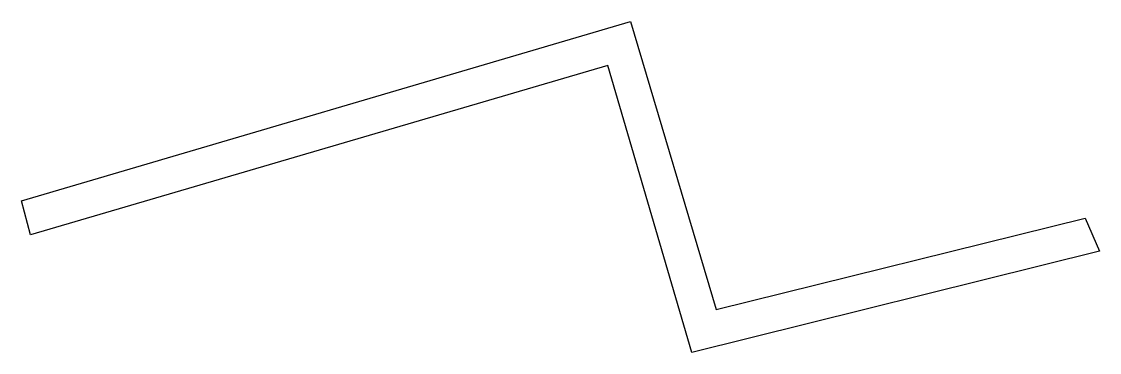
# Model space of a CAD drawing. Header units: millimetres. Extents: x 611347 to 611474, y 1321878 to 1321917.
import ezdxf

# ---------------------------------------------------------------- set-up
doc = ezdxf.new("R2010")
doc.units = ezdxf.units.MM
doc.layers.add('CVL_CUADCON_TIT', color=1, linetype='Continuous')

msp = doc.modelspace()

# ---------------------------------------------------------------- linework, layer by layer
at = {"layer": 'CVL_CUADCON_TIT', "color": 7, "ltscale": 0.5, "flags": 128}
msp.add_lwpolyline([(611348.13, 1321891.8), (611347.07, 1321895.78), (611418.67, 1321916.84), (611428.73, 1321883.01), (611472.1, 1321893.73), (611473.79, 1321889.89), (611425.86, 1321877.98), (611415.98, 1321911.69), (611348.13, 1321891.8)], dxfattribs=at)

doc.saveas('drawing.dxf')
